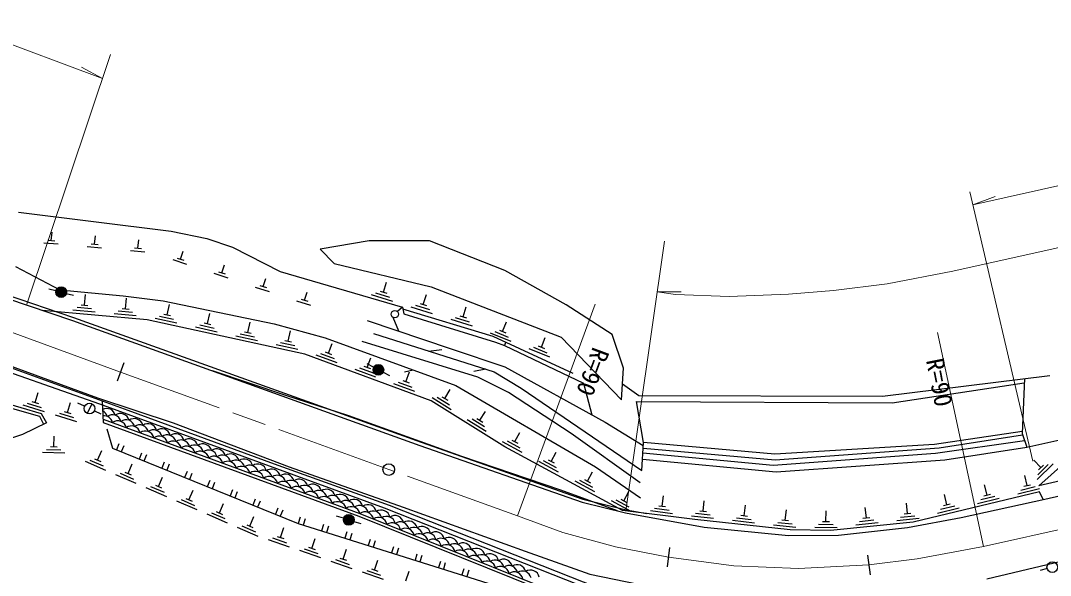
# Model space of a CAD drawing. Units: millimetres at full size, sheet at 1:1000; details may follow other scales. Extents: x 40000 to 680000, y 20000 to 380000.
# Drawn here: x 138401 to 243978, y 262840 to 319674 of the extents above; entities that cross this region are included whole.
import ezdxf
from ezdxf.enums import TextEntityAlignment as Align

# ---------------------------------------------------------------- set-up
doc = ezdxf.new("R2010")
doc.units = ezdxf.units.MM
doc.header["$LTSCALE"] = 1000
doc.linetypes.add('CHAIN', pattern=[18.5, 12, -1.5, 3.5, -1.5])
for name, color, linetype, lineweight in [('M-BGD', 7, 'Continuous', 25), ('M-BMK', 2, 'CHAIN', 13), ('M-BMK-SRVR', 3, 'Continuous', 25), ('M-STR-HTXT', 7, 'Continuous', 13)]:
    doc.layers.add(name, color=color, linetype=linetype, lineweight=lineweight)
doc.styles.add('ＭＳ ゴシック', font='')
doc.styles.get('ＭＳ ゴシック').set_extended_font_data('MS Gothic')

msp = doc.modelspace()

# ---------------------------------------------------------------- hatches: boundary and pattern name
at = {"layer": 'M-BGD'}
for points in [[(143090, 291726, -1), (142023, 291993, -1)], [(175568, 283649, -1), (174594, 284160, -1)], [(172568, 268364, -1), (171517, 268690, -0.41421), (172206, 269052, -0.41421)]]:
    msp.add_hatch(color=256, dxfattribs=at).paths.add_polyline_path(points)

# ---------------------------------------------------------------- linework, layer by layer
for p, q in [((141546, 297154), (141621, 298010)), ((140775, 296921), (142263, 296789)), ((141197, 297185), (141894, 297123)), ((145641, 296791), (146338, 296729)), ((145990, 296760), (146065, 297616)), ((150433, 296366), (150509, 297222)), ((145219, 296527), (146707, 296395)), ((149663, 296133), (151151, 296001)), ((150085, 296397), (150782, 296335)), ((154797, 295241), (155067, 296057)), ((153993, 295191), (155411, 294721)), ((154465, 295351), (155129, 295131)), ((159031, 293837), (159302, 294653)), ((158228, 293787), (159646, 293317)), ((158699, 293947), (159364, 293727)), ((162934, 292543), (163598, 292323)), ((163266, 292433), (163536, 293249)), ((175599, 291842), (175916, 292865)), ((142023, 291993), (141295, 292175)), ((143090, 291726), (143818, 291544)), ((144956, 290534), (145051, 291600)), ((162463, 292383), (163880, 291913)), ((167501, 291029), (167771, 291844)), ((174329, 291607), (176515, 290931)), ((174797, 291776), (176224, 291335)), ((175265, 291946), (175934, 291739)), ((179684, 290579), (180001, 291602)), ((144608, 290565), (145305, 290503)), ((149172, 290158), (149268, 291224)), ((153427, 289535), (153655, 290581)), ((166697, 290979), (168115, 290509)), ((167168, 291139), (167833, 290918)), ((178414, 290343), (180600, 289668)), ((178882, 290513), (180309, 290071)), ((179350, 290682), (180019, 290475)), ((183769, 289315), (184086, 290338)), ((143764, 290038), (146042, 289835)), ((144186, 290302), (145674, 290169)), ((147980, 289662), (150258, 289459)), ((148402, 289925), (149890, 289793)), ((148824, 290189), (149521, 290127)), ((152633, 289401), (154093, 289082)), ((153085, 289609), (153769, 289460)), ((157563, 288633), (157791, 289679)), ((177550, 290316), (177052, 289862)), ((183435, 289419), (184104, 289212)), ((152182, 289192), (154417, 288705)), ((156317, 288290), (158553, 287803)), ((156769, 288499), (158229, 288181)), ((157221, 288708), (157905, 288558)), ((161699, 287731), (161927, 288777)), ((177193, 287854), (176607, 289254)), ((182499, 289080), (184685, 288404)), ((182967, 289249), (184394, 288808)), ((187823, 287814), (188223, 288807)), ((160453, 287389), (162688, 286901)), ((160905, 287597), (162365, 287279)), ((161357, 287806), (162041, 287657)), ((165834, 286830), (166062, 287876)), ((186537, 287685), (188659, 286829)), ((187018, 287815), (188403, 287256)), ((187498, 287945), (188147, 287683)), ((191788, 286214), (192189, 287207)), ((164589, 286487), (166824, 286000)), ((165041, 286696), (166500, 286378)), ((165492, 286904), (166176, 286755)), ((169962, 285604), (170333, 286609)), ((188119, 286710), (188002, 286403)), ((190983, 286215), (192368, 285656)), ((191463, 286345), (192113, 286083)), ((168681, 285437), (170828, 284645)), ((169158, 285581), (170559, 285064)), ((169634, 285725), (170291, 285483)), ((173934, 284139), (174304, 285143)), ((180230, 285827), (181592, 285993)), ((190503, 286085), (192624, 285229)), ((173129, 284116), (174531, 283599)), ((173605, 284260), (174262, 284018)), ((174594, 284160), (173930, 284508)), ((172653, 283972), (174799, 283180)), ((175568, 283649), (176233, 283301)), ((177761, 283698), (178643, 283883)), ((177905, 282674), (178275, 283678)), ((186085, 283980), (184877, 283720)), ((176624, 282507), (178770, 281715)), ((177100, 282651), (178502, 282134)), ((177577, 282795), (178233, 282553)), ((139892, 280558), (140211, 281580)), ((180601, 281054), (182545, 279846)), ((181097, 281099), (182366, 280311)), ((181592, 281144), (182187, 280775)), ((181889, 280960), (182454, 281869)), ((138621, 280327), (140805, 279644)), ((139089, 280495), (140515, 280049)), ((139558, 280662), (140226, 280454)), ((143207, 279522), (143526, 280543)), ((144963, 280162), (144283, 280478)), ((145694, 280430), (145231, 279432)), ((141936, 279290), (144119, 278608)), ((142404, 279458), (143830, 279012)), ((142873, 279626), (143541, 279417)), ((145961, 279699), (146641, 279383)), ((146863, 278851), (173183, 269189)), ((184197, 278820), (186140, 277613)), ((184692, 278865), (185961, 278077)), ((185188, 278911), (185782, 278541)), ((185485, 278726), (186050, 279635)), ((141801, 276019), (141835, 277090)), ((188269, 276635), (189582, 275922)), ((188761, 276709), (189376, 276375)), ((189069, 276542), (189579, 277483)), ((141045, 275743), (142538, 275696)), ((141451, 276031), (142151, 276008)), ((146296, 274635), (146722, 275618)), ((148481, 276316), (148229, 275694)), ((148975, 276116), (148723, 275494)), ((187777, 276560), (189788, 275469)), ((140639, 275456), (142925, 275384)), ((145008, 274539), (147108, 273630)), ((145492, 274657), (146862, 274063)), ((145975, 274774), (146617, 274496)), ((150809, 275373), (150557, 274752)), ((151303, 275173), (151052, 274551)), ((191498, 274542), (193509, 273451)), ((191990, 274616), (193303, 273904)), ((192482, 274690), (193097, 274357)), ((192789, 274523), (193300, 275464)), ((243012, 273891), (242265, 274658)), ((149417, 273284), (149842, 274266)), ((153137, 274431), (152886, 273809)), ((153632, 274230), (153380, 273609)), ((155466, 273488), (155214, 272866)), ((196510, 272505), (197021, 273446)), ((242612, 272663), (244250, 274260)), ((242687, 273155), (243756, 274198)), ((242762, 273647), (243263, 274136)), ((148129, 273188), (150229, 272279)), ((148612, 273305), (149983, 272712)), ((149096, 273423), (149738, 273145)), ((152538, 271933), (152963, 272915)), ((155960, 273288), (155709, 272666)), ((157794, 272545), (157543, 271924)), ((195218, 272523), (197229, 271432)), ((195710, 272597), (197024, 271885)), ((196202, 272672), (196818, 272338)), ((241603, 272048), (241354, 273089)), ((151250, 271837), (153349, 270928)), ((151733, 271954), (153104, 271361)), ((152217, 272072), (152859, 271794)), ((155659, 270582), (156084, 271564)), ((158289, 272345), (158037, 271723)), ((160123, 271603), (159871, 270981)), ((160617, 271402), (160365, 270781)), ((200231, 270486), (200741, 271427)), ((237486, 271064), (237237, 272105)), ((240630, 271198), (242855, 271731)), ((240946, 271583), (242399, 271930)), ((241262, 271967), (241943, 272129)), ((154371, 270486), (156470, 269577)), ((154854, 270603), (156225, 270010)), ((155338, 270721), (155980, 270443)), ((162451, 270660), (162199, 270038)), ((162946, 270460), (162694, 269838)), ((198939, 270504), (200950, 269414)), ((199431, 270579), (200744, 269866)), ((199923, 270653), (200538, 270319)), ((204184, 269927), (204315, 270989)), ((208379, 269420), (208496, 270484)), ((233369, 270079), (233120, 271120)), ((236513, 270214), (238738, 270746)), ((236829, 270598), (238282, 270945)), ((237145, 270982), (237826, 271145)), ((157975, 269252), (159346, 268658)), ((158459, 269370), (159101, 269091)), ((158780, 269231), (159205, 270213)), ((164780, 269717), (164528, 269096)), ((165274, 269517), (165022, 268895)), ((202975, 269471), (205246, 269192)), ((203406, 269720), (204888, 269538)), ((203836, 269970), (204531, 269884)), ((208031, 269458), (208727, 269381)), ((212586, 268955), (212704, 270019)), ((216793, 268489), (216911, 269553)), ((220966, 268371), (220983, 269441)), ((225109, 268741), (225001, 269806)), ((229321, 269169), (229212, 270234)), ((232396, 269229), (234621, 269762)), ((232712, 269614), (234165, 269961)), ((233028, 269998), (233709, 270160)), ((157492, 269134), (159591, 268225)), ((161901, 267879), (162326, 268862)), ((167058, 268793), (166857, 268153)), ((167566, 268633), (167365, 267993)), ((171517, 268690), (170801, 268913)), ((172568, 268364), (173284, 268141)), ((173183, 269189), (196836, 259689)), ((173183, 269189), (196836, 259689)), ((207176, 268949), (209450, 268698)), ((207603, 269204), (209088, 269039)), ((211383, 268484), (213657, 268232)), ((211811, 268738), (213295, 268574)), ((212238, 268993), (212934, 268916)), ((216018, 268273), (217503, 268109)), ((216445, 268528), (217141, 268451)), ((220616, 268376), (221316, 268365)), ((224032, 268029), (226308, 268260)), ((224396, 268367), (225883, 268518)), ((224761, 268706), (225457, 268777)), ((228243, 268456), (230519, 268688)), ((228608, 268795), (230094, 268946)), ((228972, 269134), (229669, 269204)), ((160613, 267783), (162712, 266874)), ((161096, 267901), (162467, 267307)), ((161580, 268018), (162222, 267740)), ((165047, 266718), (165396, 267730)), ((169454, 268040), (169253, 267400)), ((169963, 267880), (169762, 267240)), ((171850, 267287), (171649, 266647)), ((172359, 267127), (172158, 266487)), ((215590, 268019), (217864, 267767)), ((219813, 267789), (222100, 267753)), ((220214, 268083), (221708, 268059)), ((163770, 266524), (165932, 265777)), ((164243, 266678), (165655, 266190)), ((164716, 266832), (165378, 266604)), ((168261, 265607), (168611, 266619)), ((174247, 266533), (174046, 265893)), ((174756, 266373), (174554, 265733)), ((166984, 265414), (169146, 264667)), ((167457, 265568), (168869, 265080)), ((167930, 265722), (168592, 265493)), ((171476, 264497), (171825, 265509)), ((176643, 265780), (176442, 265140)), ((177152, 265620), (176951, 264980)), ((179040, 265027), (178838, 264387)), ((170198, 264303), (172361, 263556)), ((170672, 264457), (172084, 263969)), ((171145, 264611), (171806, 264382)), ((174690, 263386), (175040, 264398)), ((179548, 264867), (179347, 264227)), ((181436, 264273), (181235, 263633)), ((181945, 264113), (181744, 263473)), ((173413, 263193), (175575, 262445)), ((173886, 263346), (175298, 262859)), ((174359, 263500), (175021, 263272)), ((177904, 262275), (178254, 263287)), ((183832, 263520), (183631, 262880)), ((184341, 263360), (184140, 262720)), ((243645, 263546), (242920, 263356))]:
    msp.add_line(p, q, dxfattribs=at)
for points in [[(241550, 275969), (255397, 279033), (274541, 282196), (282894, 283903), (299201, 287545), (319519, 292176), (335050, 300246), (340671, 304460), (345723, 313285), (349856, 317829), (353989, 328653), (353901, 330022)], [(83911, 310537), (100264, 304996), (132586, 293070), (143819, 289252), (179451, 276474), (196057, 270664), (200486, 269561), (202606, 269176)], [(83804, 310222), (100153, 304683), (132475, 292757), (143709, 288938), (179340, 276161), (195962, 270346), (200416, 269236), (208497, 267769), (217128, 266938), (222261, 266957), (229311, 267730), (234825, 268787), (243403, 270638), (265827, 275770), (273195, 277511), (282066, 279344), (310356, 285432), (319494, 287703)], [(204758, 258827), (197224, 261227), (175711, 269730), (146515, 280373), (120055, 289672), (106654, 292844), (97640, 295053), (90605, 298217), (84445, 303181), (81413, 304433)], [(84891, 303601), (91086, 298464), (97931, 295565), (108998, 292607), (118091, 290441), (121394, 289734), (136194, 284541), (149406, 279771), (164389, 274272), (176188, 270029), (197549, 261587), (204968, 259319), (204806, 258812)], [(94410, 300007), (105511, 295570), (117811, 291411), (130342, 286857), (146274, 281035), (154056, 278477), (165935, 273946), (177628, 269839), (190118, 265307), (196760, 262960), (206745, 260902), (212668, 260152)], [(138181, 300053), (153843, 298113), (157489, 297356), (160128, 296451), (165022, 293967), (177550, 290316), (177706, 289649), (187097, 286745), (188002, 286403), (196100, 282527), (196959, 279278)], [(137889, 294475), (142422, 292086), (148904, 291481), (153013, 290959), (164393, 288626), (169623, 287179), (183020, 282284), (197325, 273975), (201963, 270779)], [(243243, 270603), (242860, 271384), (229899, 268285), (221436, 267425), (217288, 267491), (207533, 268570), (200113, 269483), (188056, 276025), (180509, 280714), (167541, 285498), (151392, 289019), (140657, 289976)], [(195038, 283516), (186842, 287300), (177599, 290104)], [(173932, 288950), (182542, 286056), (188034, 284219), (198317, 278525), (202231, 276130)], [(174583, 287609), (186958, 283704), (189721, 282024), (202105, 273573)], [(237453, 262493), (256016, 266895), (265698, 268976), (278179, 271809), (332607, 283832), (344619, 285987), (350420, 286822), (357009, 287503), (361749, 287597), (368327, 287565), (376438, 286958), (385865, 285286)], [(201918, 272312), (194842, 277372), (188426, 281560), (185264, 283153), (173436, 286816)], [(199596, 269441), (193782, 271555), (183621, 275019), (172035, 279174), (165595, 281274), (158062, 283791)], [(200098, 282455), (201776, 281285), (226751, 281199), (243917, 283324)], [(241306, 283001), (241072, 277368), (241550, 275969)], [(202105, 273573), (202246, 276448), (201547, 280638), (227766, 280506), (241288, 282574)], [(124438, 277578), (128670, 279451), (134229, 281261), (140524, 279409), (141051, 278462), (138587, 277262), (132313, 275179), (129702, 274821)], [(127819, 279074), (134292, 280861), (140343, 279157), (140752, 278316)], [(282759, 281760), (271621, 279658), (271129, 279299), (259108, 275946), (247979, 273218), (242775, 272006)], [(146770, 280723), (146880, 278517), (173072, 268901), (196760, 259387)], [(242775, 272006), (245306, 274251), (249832, 275925), (255987, 276834), (258339, 276567), (268531, 279524)], [(147246, 277843), (147806, 275865), (166850, 268156), (196611, 258800)], [(241324, 276630), (232214, 275315), (215554, 274098), (202194, 275374)], [(202219, 275883), (215777, 274693), (232563, 275918), (241116, 277239)], [(241081, 277579), (232106, 276237), (215717, 275270), (202246, 276448)], [(202164, 274762), (215862, 273437), (233149, 274664), (241550, 275969)]]:
    msp.add_lwpolyline(points, dxfattribs=at)
msp.add_lwpolyline([(200001, 280828), (200196, 284083), (199045, 287511), (194329, 290561), (188033, 294076), (180314, 297098), (174149, 297098), (169099, 296251), (170554, 294797), (180498, 292389), (193819, 287239)], close=True, dxfattribs=at)
for centre, radius in [((142557, 291859), 550), ((176768, 289603), 384), ((175081, 283905), 550), ((145462, 279931), 550), ((172043, 268527), 550), ((244177, 263685), 550)]:
    msp.add_circle(centre, radius, dxfattribs=at)
for centre, start, end in [((147235, 279031), 13.69559, 117.73946), ((146393, 278914), 13.69559, 61.74448), ((146959, 278280), 13.69559, 97.13542), ((147801, 278397), 13.69559, 125.98553), ((148643, 278514), 13.69559, 125.98553), ((149209, 277880), 13.69559, 125.98553), ((150051, 277997), 13.69559, 125.98553), ((148367, 277763), 13.69559, 125.98553), ((149775, 277246), 13.69559, 125.98553), ((150617, 277363), 13.69559, 125.98553), ((151459, 277480), 13.69559, 125.98553), ((152025, 276846), 13.69559, 125.98553), ((152867, 276963), 13.69559, 125.98553), ((151184, 276729), 13.69559, 125.98553), ((152592, 276212), 13.69559, 125.98553), ((153434, 276329), 13.69559, 125.98553), ((154275, 276446), 13.69559, 125.98553), ((154842, 275812), 13.69559, 125.98553), ((155684, 275929), 13.69559, 125.98553), ((154000, 275695), 13.69559, 125.98553), ((155408, 275178), 13.69559, 125.98553), ((156250, 275295), 13.69559, 125.98553), ((156816, 274661), 13.69559, 125.98553), ((157092, 275412), 13.69559, 125.98553), ((157658, 274778), 13.69559, 125.98553), ((158500, 274895), 13.69559, 125.98553), ((158224, 274144), 13.69559, 125.98553), ((159066, 274261), 13.69559, 125.98553), ((159632, 273628), 13.69559, 125.98553), ((159908, 274378), 13.69559, 125.98553), ((160474, 273745), 13.69559, 125.98553), ((161316, 273862), 13.69559, 125.98553), ((161040, 273111), 13.69559, 125.98553), ((161882, 273228), 13.69559, 125.98553), ((162448, 272594), 13.69559, 125.98553), ((162724, 273345), 13.69559, 125.98553), ((163290, 272711), 13.69559, 125.98553), ((164132, 272828), 13.69559, 125.98553), ((163856, 272077), 13.69559, 125.98553), ((164698, 272194), 13.69559, 125.98553), ((165265, 271560), 13.69559, 125.98553), ((165540, 272311), 13.69559, 125.98553), ((166106, 271677), 13.69559, 125.98553), ((166948, 271794), 13.69559, 125.98553), ((166673, 271043), 13.69559, 125.98553), ((167515, 271160), 13.69559, 125.98553), ((168081, 270526), 13.69559, 125.98553), ((168356, 271277), 13.69559, 125.98553), ((168923, 270643), 13.69559, 125.98553), ((169765, 270760), 13.69559, 125.98553), ((169489, 270009), 13.69559, 125.98553), ((170331, 270126), 13.69559, 125.98553), ((170897, 269492), 13.69559, 125.98553), ((171173, 270243), 13.69559, 125.98553), ((171739, 269609), 13.69559, 125.98553), ((172581, 269726), 13.69559, 125.98553), ((172305, 268975), 13.69559, 125.98553), ((173144, 269093), 11.97323, 125.98951), ((173691, 268442), 11.97323, 124.26317), ((173989, 269185), 11.97323, 124.26317), ((174536, 268534), 11.97323, 124.26317), ((175381, 268626), 11.97323, 124.26317), ((175083, 267883), 11.97323, 124.26317), ((175928, 267975), 11.97323, 124.26317), ((176475, 267324), 11.97323, 124.26317), ((176773, 268067), 11.97323, 124.26317), ((177320, 267416), 11.97323, 124.26317), ((178165, 267508), 11.97323, 124.26317), ((177867, 266765), 11.97323, 124.26317), ((178712, 266857), 11.97323, 124.26317), ((179259, 266206), 11.97323, 124.26317), ((179557, 266949), 11.97323, 124.26317), ((180104, 266298), 11.97323, 124.26317), ((180949, 266390), 11.97323, 124.26317), ((180651, 265647), 11.97323, 124.26317), ((181496, 265739), 11.97323, 124.26317), ((182341, 265831), 11.97323, 124.26317), ((182888, 265180), 11.97323, 124.26317), ((183733, 265271), 11.97323, 124.26317), ((182043, 265088), 11.97323, 124.26317), ((183435, 264529), 11.97323, 124.26317), ((184280, 264621), 11.97323, 124.26317), ((185125, 264712), 11.97323, 124.26317), ((186517, 264153), 11.97323, 124.26317), ((184826, 263970), 11.97323, 124.26317), ((185672, 264062), 11.97323, 124.26317), ((186218, 263411), 11.97323, 124.26317), ((187063, 263503), 11.97323, 124.26317), ((187908, 263594), 11.97323, 124.26317), ((187610, 262852), 11.97323, 124.26317), ((188455, 262944), 11.97323, 124.26317), ((189002, 262293), 11.97323, 124.26317), ((189300, 263035), 11.97323, 124.26317), ((189847, 262385), 11.97323, 124.26317), ((190692, 262476), 11.97323, 124.26317)]:
    msp.add_arc(centre, 903, start, end, dxfattribs=at)
at = {"layer": 'M-BMK'}
msp.add_lwpolyline([(265127, 272053), (237123, 265789), (230326, 264549), (225363, 263904), (218161, 263550), (211524, 263812), (204808, 264696), (199402, 265751), (193982, 267230), (189350, 268947), (176148, 273677), (148628, 283674), (129748, 290595), (82877, 307977)], dxfattribs=at)
at = {"layer": 'M-BMK-SRVR'}
for p, q in [((148969, 284614), (148286, 282734)), ((204938, 265688), (204677, 263705)), ((225234, 264896), (225492, 262912))]:
    msp.add_line(p, q, dxfattribs=at)
msp.add_circle((176148, 273677), 600, dxfattribs=at)
at = {"layer": 'M-STR-HTXT'}
for p, q in [((139043, 290620), (147618, 316208)), ((146794, 313749), (144636, 314919)), ((242165, 274542), (235713, 302147)), ((236030, 300790), (238328, 301653)), ((200448, 269446), (204400, 297087)), ((203656, 291887), (206111, 291881)), ((189350, 268947), (197303, 290614)), ((232400, 287724), (237123, 265789))]:
    msp.add_line(p, q, dxfattribs=at)
for points in [[(146794, 313749), (134710, 318259), (122752, 322650), (112262, 326512), (101483, 330589), (93456, 333595)], [(312528, 318014), (271831, 308787), (236030, 300790)], [(334585, 316383), (317849, 312673), (301769, 309045), (280860, 304506), (264512, 300804), (233976, 294005), (227250, 292692), (221750, 292008), (217110, 291636), (211051, 291421), (205551, 291616), (203656, 291887)]]:
    msp.add_lwpolyline(points, dxfattribs=at)

# ---------------------------------------------------------------- texts
at = {"layer": 'M-STR-HTXT', "style": 'ＭＳ ゴシック'}
for rotation, p in [(249.59, (196567, 286531)), (281.216, (230680, 284770))]:
    msp.add_text('R=90', height=1833, rotation=rotation, dxfattribs=at).set_placement(p, align=Align.BOTTOM_LEFT)

doc.saveas('drawing.dxf')
